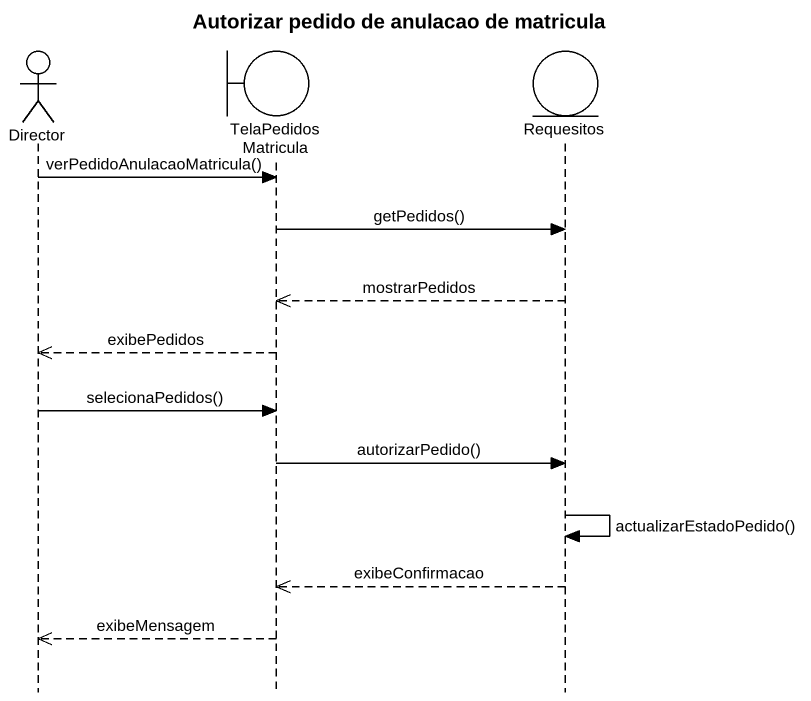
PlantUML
@startuml
title Autorizar pedido de anulacao de matricula
hide footbox
actor Director
boundary TelaPedidosMatricula
entity Requesitos

Director -> TelaPedidosMatricula : verPedidoAnulacaoMatricula()
TelaPedidosMatricula -> Requesitos : getPedidos()
Requesitos -->> TelaPedidosMatricula : mostrarPedidos
TelaPedidosMatricula -->> Director : exibePedidos
Director -> TelaPedidosMatricula : selecionaPedidos()
TelaPedidosMatricula -> Requesitos : autorizarPedido()
Requesitos -> Requesitos : actualizarEstadoPedido()
Requesitos -->> TelaPedidosMatricula : exibeConfirmacao
TelaPedidosMatricula -->> Director : exibeMensagem
@enduml
